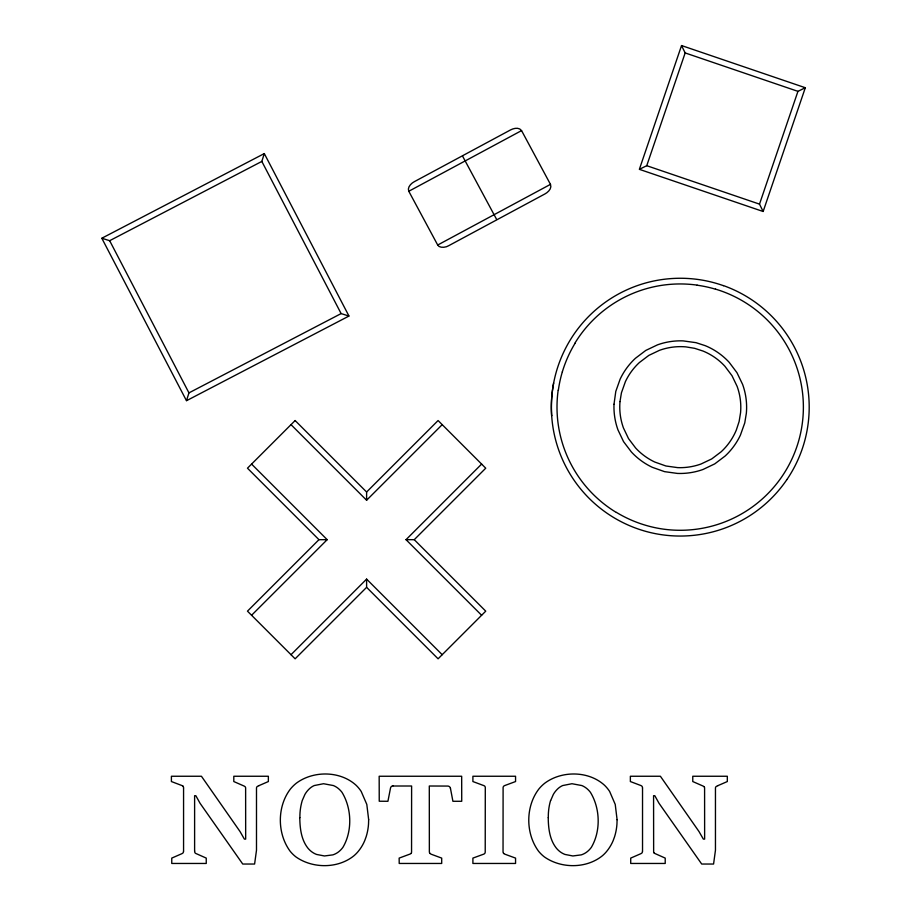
<?xml version="1.0" encoding="UTF-8"?>
<svg xmlns="http://www.w3.org/2000/svg" width="911" height="911" viewBox="0 0 911 911"><rect width="100%" height="100%" fill="white"/><g stroke="black" fill="none" stroke-linecap="round" stroke-linejoin="round"><path stroke-width="1.37" d="M614.003 404.279L615.79 391.411L620.129 379.17A67.983 67.983 0 0 1 635.457 358.262L645.808 350.416L657.537 344.836A67.995 67.995 0 0 1 683.148 340.885L696.015 342.673L705.296 345.69A67.334 67.334 0 0 1 729.176 362.316L736.976 372.701L742.613 384.419A67.334 67.334 0 0 1 746.348 413.275L744.765 422.898L740.415 435.139A67.995 67.995 0 0 1 725.11 456.047L714.748 463.881L703.03 469.472A67.983 67.983 0 0 1 677.408 473.424L664.54 471.647L652.287 467.297A67.949 67.949 0 0 1 631.391 451.981L623.545 441.619L617.965 429.89A67.949 67.949 0 0 1 614.003 404.279M186.527 400.555L188.953 392.88L341.124 313.589L348.811 316.003M341.124 313.589L261.833 161.418L264.247 153.731M550.665 800.553L553.33 794.438A24.107 24.107 0 0 1 558.318 788.322A17.503 17.503 0 0 1 562.702 785.544L571.96 783.722L581.822 785.555A19.746 19.746 0 0 1 586.57 788.357A22.923 22.923 0 0 1 590.442 792.354C600.224 808.353 600.93 830.946 591.421 847.241A22.673 22.673 0 0 1 587.276 851.648A18.789 18.789 0 0 1 581.286 854.871L572.871 855.964L565.025 854.45A19.678 19.678 0 0 1 559.445 851.238A23.105 23.105 0 0 1 556.177 847.913C549.561 839.384 548.354 828.065 548.228 817.622M639.613 169.207L646.742 165.7L685.163 52.929L681.656 45.801M763.019 211.261L759.512 204.132L797.945 91.351L805.073 87.843M251.584 615.267L327.174 539.676L251.584 464.086M291.019 424.651L366.609 500.241L442.199 424.651M291.019 654.702L366.609 579.111L442.199 654.702M481.623 615.267L406.033 539.676L481.623 464.086M408.788 191.264L521.559 130.603L550.472 184.364C552.146 188.395 548.183 192.198 544.915 193.952L448.759 245.674C445.331 247.883 439.068 248.031 437.701 245.025L408.788 191.264C407.08 187.598 410.941 183.384 414.334 181.676L510.49 129.954C513.758 128.2 519.099 126.982 521.559 130.603M437.701 245.025L550.472 184.364M101.975 238.283L109.662 240.698L261.833 161.418M258.895 785.658L268.358 781.547L268.358 776.252L233.808 776.252L233.808 781.547L243.442 785.772A5.99 5.99 0 0 1 245.139 786.74A2.232 2.232 0 0 1 245.628 788.357L245.674 839.122L244.387 839.122L240.037 831.549L201.433 776.252L171.405 776.252L171.405 781.547L181.448 785.362A4.213 4.213 0 0 1 182.963 786.204M717.857 785.658L727.32 781.547L727.32 776.252L692.77 776.252L692.77 781.547L702.404 785.772A5.99 5.99 0 0 1 704.101 786.74M319.226 539.676L327.174 539.676M406.033 539.676L413.981 539.676M393.04 786.011L411.613 786.011L411.556 851.466A2.744 2.744 0 0 1 411.1 853.425M685.163 52.929L797.945 91.351M646.742 165.7L759.512 204.132M462.594 156.157L496.654 219.471M109.662 240.698L188.953 392.88M450.444 788.3L452.915 801.281L461.729 801.281L461.672 776.252L379.17 776.252L379.238 801.224L387.927 801.281L390.455 788.357A2.858 2.858 0 0 1 393.017 785.783M299.787 817.622C299.924 828.065 301.131 839.384 307.736 847.913A23.105 23.105 0 0 0 311.015 851.227A19.678 19.678 0 0 0 316.595 854.45L324.441 855.964L332.857 854.871A18.789 18.789 0 0 0 338.846 851.648A22.673 22.673 0 0 0 342.98 847.241C352.511 830.946 351.783 808.353 342.012 792.342A22.923 22.923 0 0 0 338.14 788.357A19.746 19.746 0 0 0 333.392 785.555L323.53 783.722L314.272 785.544A17.503 17.503 0 0 0 309.899 788.322A24.107 24.107 0 0 0 304.912 794.449L302.236 800.553A56.801 56.801 0 0 0 299.89 817.622M642.528 788.004L642.528 851.113M366.609 492.293L366.609 500.241M366.609 579.111L366.609 587.06M194.612 851.113L194.612 795.702L195.854 795.702L200.021 803.229L242.736 864.038L254.602 864.038L256.492 850.236L256.492 788.357A2.255 2.255 0 0 1 257.027 786.705A6.741 6.741 0 0 1 258.906 785.692M183.566 788.004L183.566 851.113M654.155 852.947A4.304 4.304 0 0 0 655.704 853.858L665.212 858.105L665.212 863.457L630.719 863.457L630.719 858.105L640.422 853.869A5.796 5.796 0 0 0 641.959 852.947A2.653 2.653 0 0 0 642.449 851.125M654.098 852.981A2.699 2.699 0 0 1 653.642 851.125L653.574 795.702L654.815 795.702L658.983 803.229L701.698 864.038L713.575 864.038L715.454 850.236L715.454 788.357A2.255 2.255 0 0 1 715.989 786.705A6.741 6.741 0 0 1 717.868 785.692M704.135 786.728A2.232 2.232 0 0 1 704.59 788.357L704.636 839.122L703.349 839.122L698.999 831.549L660.395 776.252L630.366 776.252L630.366 781.547L640.422 785.362A4.213 4.213 0 0 1 641.925 786.204A2.517 2.517 0 0 1 642.471 787.992M548.32 817.622A56.801 56.801 0 0 1 550.563 800.518M503.681 853.413A3.86 3.86 0 0 0 505.275 854.336L515.558 858.105L515.558 863.457L472.9 863.457L472.9 858.105L483.183 854.347A3.644 3.644 0 0 0 484.789 853.402A3.166 3.166 0 0 0 485.221 851.478L485.29 788.004A2.517 2.517 0 0 0 484.743 786.159A4.213 4.213 0 0 0 483.172 785.373L472.9 781.547L472.9 776.252L515.558 776.252L515.558 781.547L505.275 785.362A4.464 4.464 0 0 0 503.681 786.204A2.448 2.448 0 0 0 503.1 788.004L503.043 851.466A2.824 2.824 0 0 0 503.624 853.448M411.043 853.402A4.077 4.077 0 0 1 409.369 854.313L399.155 858.105L399.212 863.457L441.698 863.457L441.698 858.105L431.529 854.347A4.236 4.236 0 0 1 430.038 853.402M429.969 853.448A2.927 2.927 0 0 1 429.354 851.466L429.297 786.011L447.859 786.068A2.733 2.733 0 0 1 450.444 788.391M194.681 851.125A2.699 2.699 0 0 0 195.136 852.981A4.304 4.304 0 0 0 196.73 853.858L206.25 858.105L206.25 863.457L171.758 863.457L171.758 858.105L181.448 853.869A5.796 5.796 0 0 0 182.986 852.947A2.653 2.653 0 0 0 183.487 851.125M183.02 786.159A2.517 2.517 0 0 1 183.498 787.992M715.454 289.106A123.19 123.19 0 0 1 802.215 424.025A122.154 122.154 0 0 1 798.23 442.404A123.201 123.201 0 0 1 663.402 529.132A122.165 122.165 0 0 1 645.034 525.1A123.645 123.645 0 0 1 616.44 512.403M616.257 512.426A123.19 123.19 0 0 1 558.17 390.204M574.898 343.196A123.19 123.19 0 0 1 697.12 285.12M697.154 285.211A122.154 122.154 0 0 1 715.522 289.197M562.326 371.904A123.645 123.645 0 0 1 575.035 343.31M558.341 390.284A122.176 122.176 0 0 1 562.326 371.904M723.357 285.564A128.998 128.998 0 0 1 806.907 431.302A127.927 127.927 0 0 1 801.76 450.307A129.487 129.487 0 0 1 786.945 479.539M786.933 479.528A128.77 128.77 0 0 1 688.83 535.759A129.487 129.487 0 0 1 656.125 533.789A127.939 127.939 0 0 1 637.119 528.631A129.487 129.487 0 0 1 607.888 513.827A128.77 128.77 0 0 1 551.679 415.712M553.649 383.007A129.487 129.487 0 0 0 551.656 415.712A129.487 129.487 0 0 1 553.649 383.007A127.939 127.939 0 0 1 558.807 364.001A129.487 129.487 0 0 1 573.611 334.758A128.77 128.77 0 0 1 671.726 278.55A129.487 129.487 0 0 1 704.431 280.52A127.927 127.927 0 0 1 723.436 285.678M368.659 819.672L368.522 824.045A55.059 55.059 0 0 1 366.165 836.685L364.707 840.682A42.749 42.749 0 0 1 358.262 851.375A35.176 35.176 0 0 1 353.821 855.862C337.765 868.798 312.564 868.661 295.938 856.909A35.278 35.278 0 0 1 290.131 851.227C277.069 833.519 276.978 806.486 290.461 788.96A38.387 38.387 0 0 1 296.371 783.164C313.361 770.501 340.156 770.729 356.019 785.191A36.076 36.076 0 0 1 361.211 791.465L366.803 804.413L368.659 819.672M617.089 819.672L616.952 824.045A55.059 55.059 0 0 1 614.595 836.685L613.137 840.682A42.749 42.749 0 0 1 606.692 851.375A35.176 35.176 0 0 1 602.262 855.862C586.194 868.798 561.005 868.661 544.379 856.909A35.278 35.278 0 0 1 538.56 851.227C525.499 833.519 525.408 806.486 538.902 788.96A38.387 38.387 0 0 1 544.812 783.164C561.791 770.501 588.597 770.729 604.448 785.191A36.076 36.076 0 0 1 609.641 791.465L615.232 804.413L617.089 819.672M619.992 401.569L619.81 404.53A61.994 61.994 0 0 0 623.42 427.897L628.522 438.601L635.673 448.053A61.994 61.994 0 0 0 654.747 462.025L665.918 465.988L677.659 467.628A62.028 62.028 0 0 0 701.026 464.006L711.73 458.916L721.182 451.765A61.914 61.914 0 0 0 736.35 429.969L739.117 421.52L740.563 412.74A61.436 61.436 0 0 0 737.136 386.412L732.011 375.719L724.894 366.245A61.436 61.436 0 0 0 703.098 351.077L694.637 348.321L685.858 346.875A61.914 61.914 0 0 0 659.53 350.302L648.837 355.392L639.374 362.544A62.028 62.028 0 0 0 625.402 381.618L621.439 392.789L619.992 401.569M681.542 45.55L639.363 169.332L763.145 211.5L805.313 87.729L681.542 45.55M295.13 420.54L247.473 468.197L318.952 539.676L247.473 611.156L295.13 658.812L366.609 587.333L438.089 658.812L485.734 611.156L414.254 539.676L485.734 468.197L438.089 420.54L366.609 492.02L295.13 420.54M264.304 153.572L101.816 238.238L186.482 400.715L348.97 316.049L264.304 153.572"/></g></svg>
